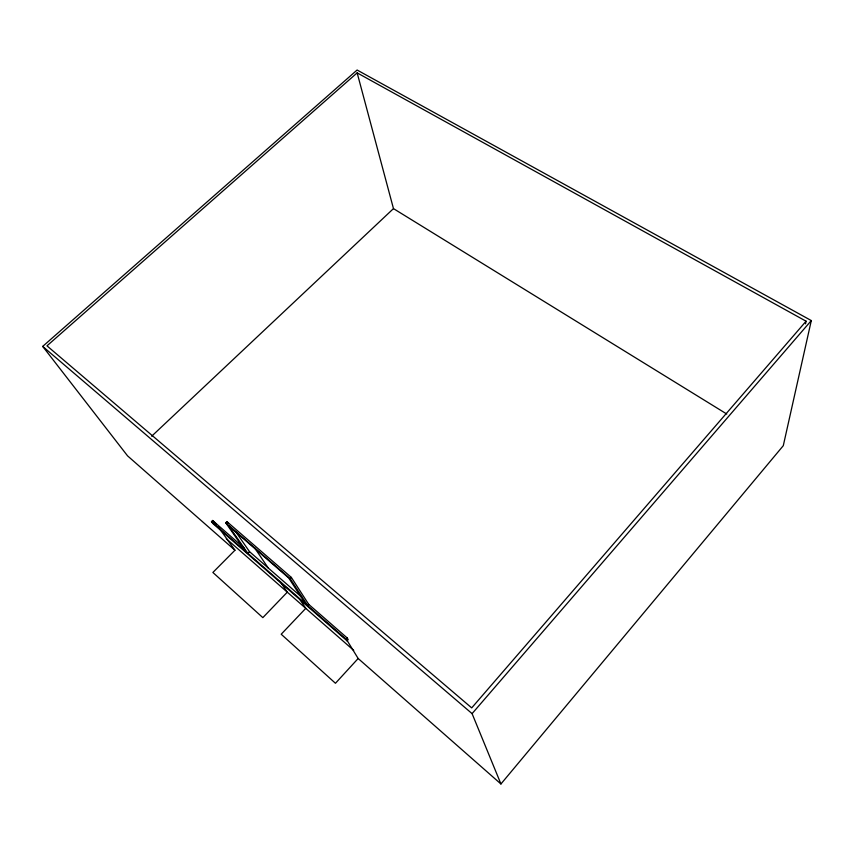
<?xml version="1.0" encoding="UTF-8"?>
<svg xmlns="http://www.w3.org/2000/svg" width="854" height="854" viewBox="0 0 854 854"><rect width="100%" height="100%" fill="white"/><g stroke="black" fill="none" stroke-linecap="round" stroke-linejoin="round"><path stroke-width="1.28" d="M805.525 323.815L806.091 321.211L357.153 72.868L46.981 345.849L471.707 707.891L806.091 321.211M280.176 581.563L287.296 592.174L262.84 617.634L212.881 572.468L234.957 550.232L127.556 455.855L42.7 346.404L357.111 70.028L811.3 320.57L783.289 445.681L500.935 783.972L358.157 658.498L346.756 639.892M500.935 783.972L472.091 713.634L811.3 320.57M358.157 658.498L335.451 683.275L281.201 634.234L305.764 608.358L299.946 599.497M347.162 637.917L348.197 639.614L347.066 640.842L346.03 639.144L347.162 637.917L308.732 604.386L291.342 577.411L226.94 521.645L225.766 522.819L245.76 551.513M308.732 604.386L307.611 605.571L290.147 578.649L225.766 522.819M290.147 578.649L291.342 577.411M235.917 531.967L249.485 551.631L247.82 553.317L228.883 526.075L288.705 577.966L305.401 603.639M347.066 640.842L212.902 523.534L211.493 521.57L212.593 520.481L243.924 547.83M151.66 436.223L393.47 208.611L357.153 72.868M393.47 208.611L726.765 414.019M42.7 346.404L472.091 713.634M249.485 551.631L302.113 597.522M215.977 524.175L212.593 520.481M211.493 521.57L346.03 639.144M226.289 538.703L353.716 650.385M218.453 527.131L234.957 550.232M226.94 521.645L227.911 523.054M254.471 547.617L268.252 568.006"/></g></svg>
